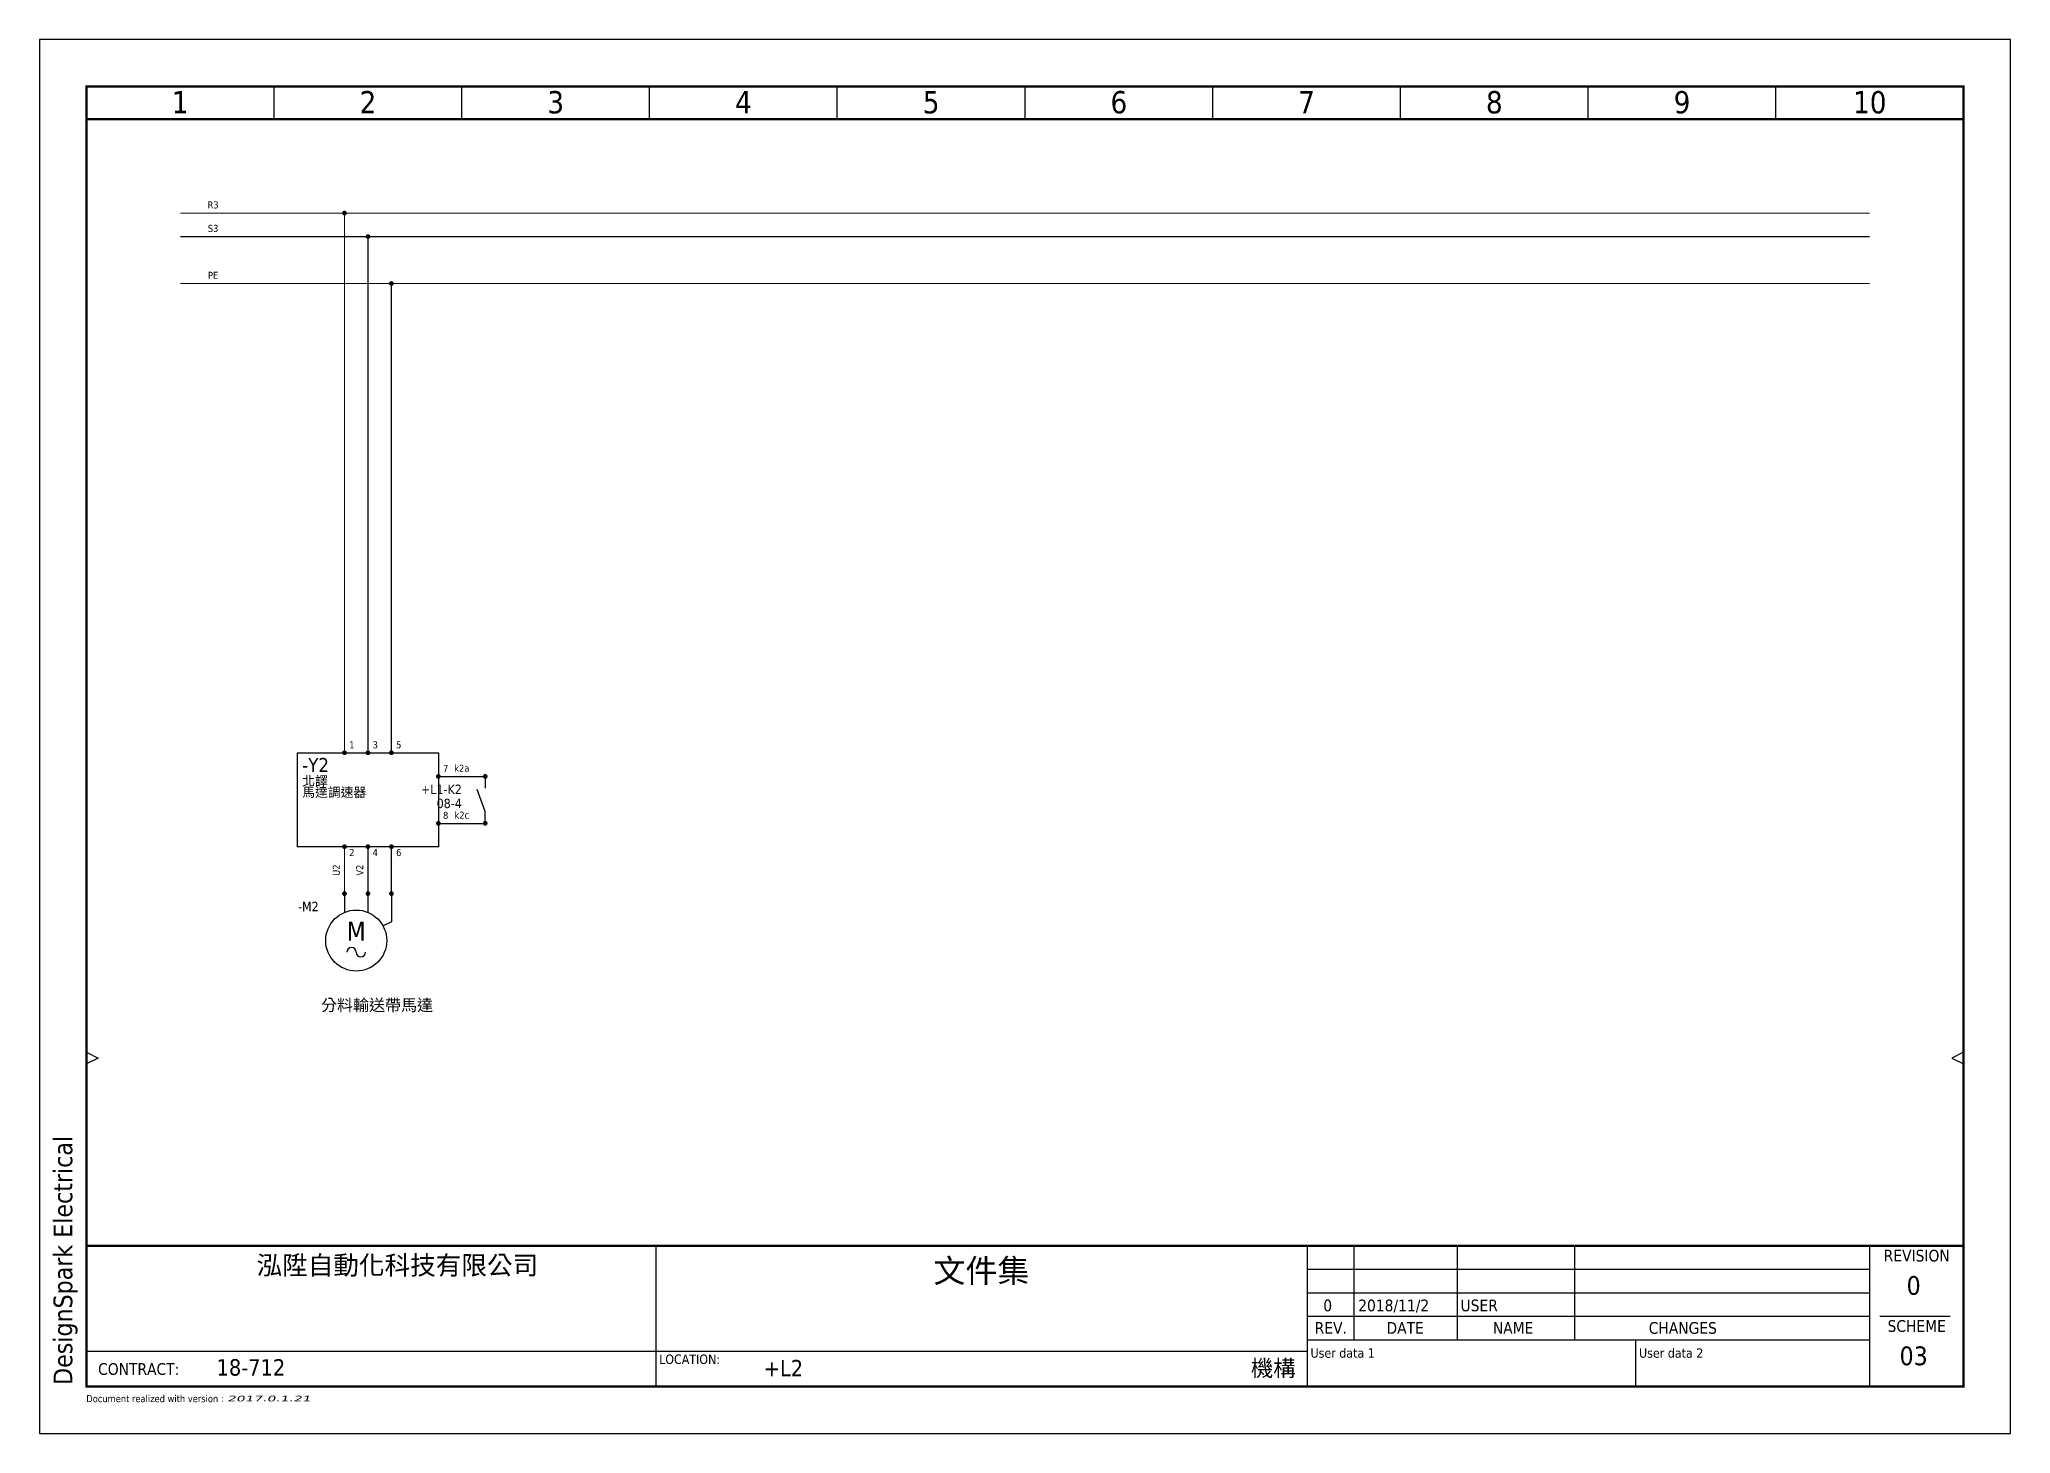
# Model space of a CAD drawing. Header units: millimetres. Extents: x 0 to 420, y 0 to 297.
import ezdxf
from ezdxf.enums import TextEntityAlignment as Align
from ezdxf.lldxf.tags import DXFTag

# ---------------------------------------------------------------- set-up
doc = ezdxf.new("R2010")
doc.units = ezdxf.units.MM
doc.header["$LTSCALE"] = 10
doc.linetypes.add('CONTINU', pattern=[0])
doc.layers.add('DoNotPrint', color=7, linetype='Continuous', plot=False)
doc.layers.add('TITLEBLOCK', color=7, linetype='Continuous')
doc.styles.add('TAHOMA_STANDARD', font='')
doc.styles.add('tr_blackboxpt', font='TAHOMA.TTF', dxfattribs={"height": 1.5})
doc.styles.add('tr_line_equip', font='', dxfattribs={"height": 1.5})
doc.styles.get('TAHOMA_STANDARD').set_extended_font_data('Tahoma')
doc.styles.get('tr_line_equip').set_extended_font_data('Tahoma')
tags = doc.linetypes.add('INTERROMPU', pattern=[0.75, 0.5, -0.25]).pattern_tags.tags
tags[6:7] = [DXFTag(74, 4), DXFTag(75, 0), DXFTag(340, '0'), DXFTag(46, 0.0), DXFTag(50, 0.0), DXFTag(44, 0.0), DXFTag(45, 0.0)]
tags[4:5] = [DXFTag(74, 4), DXFTag(75, 0), DXFTag(340, '0'), DXFTag(46, 0.0), DXFTag(50, 0.0), DXFTag(44, 0.0), DXFTag(45, 0.0)]
tags = doc.linetypes.add('INTERROMPU2', pattern=[0.375, 0.25, -0.125]).pattern_tags.tags
tags[6:7] = [DXFTag(74, 4), DXFTag(75, 0), DXFTag(340, '0'), DXFTag(46, 0.0), DXFTag(50, 0.0), DXFTag(44, 0.0), DXFTag(45, 0.0)]
tags[4:5] = [DXFTag(74, 4), DXFTag(75, 0), DXFTag(340, '0'), DXFTag(46, 0.0), DXFTag(50, 0.0), DXFTag(44, 0.0), DXFTag(45, 0.0)]

# ---------------------------------------------------------------- blocks, each defined once
blk = doc.blocks.new('EW_BB_BlackBox_2')
at = {"lineweight": 20, "style": 'TAHOMA_STANDARD'}
for tag, height, p in [('#TAG', 3, (1, -5)), ('#REF_DES_2', 2, (1, -10))]:
    blk.add_attdef(tag, text='', height=height, dxfattribs=at).set_placement(p, align=Align.BOTTOM_LEFT)
at = {"style": 'TAHOMA_STANDARD'}
blk.add_attdef('#REF_DES_1', (1, -7), '', height=2, dxfattribs=at)
blk = doc.blocks.new('振動線圈')
at = {"color": 0}
for p, q in [((0, 0), (0, -4)), ((5, 0), (5, -4))]:
    blk.add_line(p, q, dxfattribs=at)
for p, q in [((10, 0), (10, -6)), ((10, -6), (8.21, -6.89))]:
    blk.add_line(p, q)
blk.add_circle((2.5, -10), 6.5)
for centre, start, end in [((1.5, -12.5), 0, 180), ((3.5, -12.5), 180, 0)]:
    blk.add_arc(centre, 1, start, end)
at = {"style": 'TAHOMA_STANDARD'}
blk.add_text('M', height=4, dxfattribs=at).set_placement((2.5, -10), align=Align.CENTER)
blk.add_attdef('#P_TAG_2', text='', height=1.5, rotation=90, dxfattribs=at).set_placement((11.5, 2), align=Align.TOP_LEFT)
for tag, p, height in [('#REF_DES_1', (-21.5, 2.5), 2), ('#REF_DES_2', (-21.5, -0.5), 2), ('#P_TAG_0', (0.5, 0), 1.5), ('#P_TAG_1', (5.5, 0), 1.5)]:
    blk.add_attdef(tag, p, '', height=height, dxfattribs=at)
for tag, p in [('#TAG', (-5.5, -3.75)), ('#TD_2', (-5.5, -6.75))]:
    blk.add_attdef(tag, text='', height=2, dxfattribs=at).set_placement(p, align=Align.RIGHT)
at = {"linetype": 'CONTINU', "style": 'TAHOMA_STANDARD'}
for tag, p in [('#TD_3', (-5.5, -9.68)), ('#COM_TX_0', (-5.5, -12.18)), ('#COM_TX_1', (-5.5, -14.67))]:
    blk.add_attdef(tag, text='', height=2, dxfattribs=at).set_placement(p, align=Align.RIGHT)
blk = doc.blocks.new('TR_FDP_BASEA3CA_EN')
at = {"color": 7}
for p, q in [((50, 280), (50, 287)), ((90, 280), (90, 287)), ((130, 280), (130, 287)), ((170, 280), (170, 287)), ((210, 280), (210, 287)), ((250, 280), (250, 287)), ((290, 280), (290, 287)), ((330, 280), (330, 287)), ((370, 280), (370, 287)), ((10, 81.25), (12.5, 80)), ((12.5, 80), (10, 78.75)), ((410, 81.25), (407.5, 80)), ((407.5, 80), (410, 78.75)), ((131.41, 10), (131.41, 40)), ((270.16, 10), (270.16, 40)), ((280.16, 20), (280.16, 40)), ((302.16, 20), (302.16, 40)), ((327.16, 20), (327.16, 40)), ((390, 10), (390, 40)), ((270.16, 35), (390, 35)), ((270.16, 30), (390, 30)), ((270.16, 25), (390, 25)), ((392.11, 25), (407.11, 25)), ((270.16, 17.5), (10, 17.5)), ((270.16, 20), (390, 20)), ((340.08, 20), (340.08, 10))]:
    blk.add_line(p, q, dxfattribs=at)
at = {"color": 7, "const_width": 0.5}
blk.add_lwpolyline([(10, 287), (410, 287), (410, 10), (10, 10)], close=True, dxfattribs=at)
for points in [[(10, 280), (410, 280)], [(10, 40), (410, 40)]]:
    blk.add_lwpolyline(points, dxfattribs=at)
at = {"layer": 'DoNotPrint', "color": 7}
for p, q in [((420, 297), (0, 297)), ((0, 297), (0, 0)), ((420, 0), (420, 297)), ((0, 0), (420, 0))]:
    blk.add_line(p, q, dxfattribs=at)
at = {"color": 7, "style": 'TAHOMA_STANDARD'}
for s, p in [('REVISION', (400, 37.91)), ('CHANGES', (350.16, 22.5)), ('SCHEME', (400, 22.91))]:
    blk.add_text(s, height=2.5, dxfattribs=at).set_placement(p, align=Align.MIDDLE_CENTER)
for s, p in [('REV.', (275.16, 22.5)), ('DATE', (291, 22.5)), ('NAME', (314, 22.5))]:
    blk.add_text(s, height=2.5, dxfattribs=at).set_placement(p, align=Align.MIDDLE)
for s, height, p in [('LOCATION:', 2, (132.04, 15.84)), ('CONTRACT:', 2.5, (12.5, 13.75)), ('Document realized with version :', 1.5, (9.99, 7.44))]:
    blk.add_text(s, height=height, dxfattribs=at).set_placement(p, align=Align.MIDDLE_LEFT)
for tag, height, p in [('#COL', 4.75, (30, 281.25)), ('#COL', 4.75, (70, 281.25)), ('#COL', 4.75, (110, 281.25)), ('#COL', 4.75, (150, 281.25)), ('#COL', 4.75, (190, 281.25)), ('#COL', 4.75, (230, 281.25)), ('#COL', 4.75, (270, 281.25)), ('#COL', 4.75, (310, 281.25)), ('#COL', 4.75, (350, 281.25)), ('#COL', 4.75, (390, 281.25)), ('#PROJECT_DWG_OFFICE', 4, (76.27, 33.86)), ('#BUNDLE_TZ_0_L1', 5, (200.73, 32.17)), ('#PROJECT_DWG_OFFICE_ADDRESS_1', 3, (76.27, 28.22)), ('#PROJECT_DWG_OFFICE_ADDRESS_2', 3, (76.27, 24.16)), ('#FOLIO_TZ_1_L1', 4, (200.8, 24.51)), ('#PROJECT_DWG_OFFICE_ADDRESS_3', 3, (76.27, 19.93)), ('#FOLIO_TZ_2_L1', 4, (200.74, 18.8))]:
    blk.add_attdef(tag, text='', height=height, dxfattribs=at).set_placement(p, align=Align.CENTER)
blk.add_attdef('#APP_NAME', text='', height=4, rotation=90, dxfattribs=at).set_placement((5, 10.37), align=Align.MIDDLE_LEFT)
for tag, height, p in [('#REV_NO_-0', 2.5, (274.5, 37.3)), ('#REV_NO_-1', 2.5, (274.5, 32.4)), ('#REV_NO', 4, (399.35, 31.56)), ('#REV_NO_-2', 2.5, (274.5, 27.3)), ('#FOLIO_TAG', 4, (399.35, 16.56))]:
    blk.add_attdef(tag, text='', height=height, dxfattribs=at).set_placement(p, align=Align.MIDDLE_CENTER)
for tag, height, p in [('#REV_CREATED_ON_-0', 2.5, (281, 37.2)), ('#REV_CREATED_BY_-0', 2.5, (302.7, 37.3)), ('#REV_NO_-0_TZ_0_L1', 2.5, (327.9, 37.3)), ('#REV_CREATED_BY_-1', 2.5, (302.7, 32.4)), ('#REV_CREATED_ON_-1', 2.5, (281, 32.1)), ('#REV_NO_-1_TZ_0_L1', 2.5, (327.9, 32.1)), ('#REV_CREATED_ON_-2', 2.5, (281, 27.3)), ('#REV_CREATED_BY_-2', 2.5, (302.8, 27.3)), ('#REV_NO_-2_TZ_0_L1', 2.5, (327.9, 27.5)), ('#FOLIO_LOC_TAG', 3.5, (154.33, 13.94))]:
    blk.add_attdef(tag, text='', height=height, dxfattribs=at).set_placement(p, align=Align.MIDDLE_LEFT)
for tag, p, height in [('##BUNDLE_TX_0_EN', (270.84, 16.16), 2), ('##BUNDLE_TX_1_EN', (340.84, 16.16), 2), ('#BUNDLE_TX_0', (271.84, 12.16), 2.5), ('#BUNDLE_TX_1', (342.1, 12.16), 2.5)]:
    blk.add_attdef(tag, p, '', height=height, dxfattribs=at)
blk.add_attdef('#PROJECT_CONTRACT_NUM', text='', height=3.5, dxfattribs=at).set_placement((37.75, 11.3), align=Align.BOTTOM_LEFT)
blk.add_attdef('#FOLIO_LOC_TZ_0_L1', text='', height=3.5, dxfattribs=at).set_placement((267.68, 13.94), align=Align.MIDDLE_RIGHT)
at = {"color": 7, "style": 'TAHOMA_STANDARD', "oblique": 15, "width": 2.071003}
blk.add_attdef('#ELVER', text='', height=1.21, dxfattribs=at).set_placement((40, 7.46), align=Align.MIDDLE_LEFT)
blk = doc.blocks.new('TR-EL057')
at = {"color": 0, "linetype": 'CONTINU'}
for p, q in [((0, 0), (0, -2.5)), ((0, -7.5), (-1.71, -2.8)), ((0, -10), (0, -7.5))]:
    blk.add_line(p, q, dxfattribs=at)
at = {"style": 'TAHOMA_STANDARD'}
blk.add_attdef('#P_TAG_0', (0.5, 0), '', height=1.5, dxfattribs=at)
at = {"linetype": 'CONTINU', "style": 'TAHOMA_STANDARD'}
for tag, p in [('#TAG', (-5, -3.75)), ('#CROSS_REF', (-5, -6.75)), ('#COM_TX_0', (-4.96, -9.54)), ('#COM_TX_1', (-4.96, -12.54))]:
    blk.add_attdef(tag, text='', height=2, dxfattribs=at).set_placement(p, align=Align.RIGHT)
at = {"style": 'TAHOMA_STANDARD'}
blk.add_attdef('#P_TAG_1', text='', height=1.5, dxfattribs=at).set_placement((0.5, -10), align=Align.TOP_LEFT)

msp = doc.modelspace()

# ---------------------------------------------------------------- linework, layer by layer
at = {"color": 221}
for points in [[(65.28, 260, 0.45, 0.45, 1), (64.72, 260, 0.45, 0.45, 1)], [(70.28, 255, 0.45, 0.45, 1), (69.72, 255, 0.45, 0.45, 1)], [(75.28, 245, 0.45, 0.45, 1), (74.72, 245, 0.45, 0.45, 1)]]:
    msp.add_lwpolyline(points, format="xyseb", close=True, dxfattribs=at)
at = {"color": 14, "linetype": 'Continuous', "const_width": 0.25}
for points in [[(30, 260), (65, 260)], [(65, 145.03), (65, 260)], [(65, 260), (390, 260)], [(65, 115.03), (65, 125.03)]]:
    msp.add_lwpolyline(points, dxfattribs=at)
at = {"color": 7, "linetype": 'Continuous', "const_width": 0.25}
for points in [[(30, 255), (70, 255)], [(70, 145.03), (70, 255)], [(70, 255), (390, 255)], [(70, 115.03), (70, 125.03)]]:
    msp.add_lwpolyline(points, dxfattribs=at)
at = {"color": 3, "linetype": 'INTERROMPU2', "const_width": 0.25}
for points in [[(30, 245), (75, 245)], [(75, 145.03), (75, 245)], [(75, 245), (390, 245)], [(75, 115.03), (75, 125.03)]]:
    msp.add_lwpolyline(points, dxfattribs=at)
at = {"linetype": 'INTERROMPU'}
msp.add_lwpolyline([(55, 145.03), (85, 145.03), (85, 125.03), (55, 125.03)], close=True, dxfattribs=at)
at = {"color": 12}
for points in [[(65.28, 145.03, 0.45, 0.45, 1), (64.72, 145.03, 0.45, 0.45, 1)], [(70.28, 145.03, 0.45, 0.45, 1), (69.72, 145.03, 0.45, 0.45, 1)], [(75.28, 145.03, 0.45, 0.45, 1), (74.72, 145.03, 0.45, 0.45, 1)], [(85.28, 140, 0.45, 0.45, 1), (84.72, 140, 0.45, 0.45, 1)], [(95.28, 140, 0.45, 0.45, 1), (94.72, 140, 0.45, 0.45, 1)], [(85.28, 130, 0.45, 0.45, 1), (84.72, 130, 0.45, 0.45, 1)], [(95.28, 130, 0.45, 0.45, 1), (94.72, 130, 0.45, 0.45, 1)], [(65.28, 125.03, 0.45, 0.45, 1), (64.72, 125.03, 0.45, 0.45, 1)], [(70.28, 125.03, 0.45, 0.45, 1), (69.72, 125.03, 0.45, 0.45, 1)], [(75.28, 125.03, 0.45, 0.45, 1), (74.72, 125.03, 0.45, 0.45, 1)], [(65.28, 115.03, 0.45, 0.45, 1), (64.72, 115.03, 0.45, 0.45, 1)], [(70.28, 115.03, 0.45, 0.45, 1), (69.72, 115.03, 0.45, 0.45, 1)], [(75.28, 115.03, 0.45, 0.45, 1), (74.72, 115.03, 0.45, 0.45, 1)]]:
    msp.add_lwpolyline(points, format="xyseb", close=True, dxfattribs=at)
at = {"color": 231, "linetype": 'Continuous'}
for points in [[(85, 140), (95, 140)], [(85, 130), (95, 130)]]:
    msp.add_lwpolyline(points, dxfattribs=at)

# ---------------------------------------------------------------- block references
for name, p, values in [('EW_BB_BlackBox_2', (55, 145.03), {'#TAG': '-Y2', '#REF_DES_2': '馬達調速器', '#REF_DES_1': '北譯'}), ('TR-EL057', (95, 140), {'#TAG': '+L1-K2', '#CROSS_REF': '08-4'})]:
    msp.add_blockref(name, p).add_auto_attribs(values)
ref = msp.add_blockref('振動線圈', (65, 115.03))
ref.add_attrib('#TAG', '-M2', dxfattribs={"height": 2, "style": 'TAHOMA_STANDARD'}).set_placement((59.5, 111.28), align=Align.RIGHT)
at = {"layer": 'TITLEBLOCK'}
ref = msp.add_blockref('TR_FDP_BASEA3CA_EN', (0, 0), dxfattribs=at)
ref.add_attrib('#COL', '1', dxfattribs={"layer": '0', "color": 7, "height": 4.75, "style": 'TAHOMA_STANDARD'}).set_placement((30, 281.25), align=Align.CENTER)
ref.add_attrib('#COL', '2', dxfattribs={"layer": '0', "color": 7, "height": 4.75, "style": 'TAHOMA_STANDARD'}).set_placement((70, 281.25), align=Align.CENTER)
ref.add_attrib('#COL', '3', dxfattribs={"layer": '0', "color": 7, "height": 4.75, "style": 'TAHOMA_STANDARD'}).set_placement((110, 281.25), align=Align.CENTER)
ref.add_attrib('#COL', '4', dxfattribs={"layer": '0', "color": 7, "height": 4.75, "style": 'TAHOMA_STANDARD'}).set_placement((150, 281.25), align=Align.CENTER)
ref.add_attrib('#COL', '5', dxfattribs={"layer": '0', "color": 7, "height": 4.75, "style": 'TAHOMA_STANDARD'}).set_placement((190, 281.25), align=Align.CENTER)
ref.add_attrib('#COL', '6', dxfattribs={"layer": '0', "color": 7, "height": 4.75, "style": 'TAHOMA_STANDARD'}).set_placement((230, 281.25), align=Align.CENTER)
ref.add_attrib('#COL', '7', dxfattribs={"layer": '0', "color": 7, "height": 4.75, "style": 'TAHOMA_STANDARD'}).set_placement((270, 281.25), align=Align.CENTER)
ref.add_attrib('#COL', '8', dxfattribs={"layer": '0', "color": 7, "height": 4.75, "style": 'TAHOMA_STANDARD'}).set_placement((310, 281.25), align=Align.CENTER)
ref.add_attrib('#COL', '9', dxfattribs={"layer": '0', "color": 7, "height": 4.75, "style": 'TAHOMA_STANDARD'}).set_placement((350, 281.25), align=Align.CENTER)
ref.add_attrib('#COL', '10', dxfattribs={"layer": '0', "color": 7, "height": 4.75, "style": 'TAHOMA_STANDARD'}).set_placement((390, 281.25), align=Align.CENTER)
ref.add_attrib('#FOLIO_TAG', '03', dxfattribs={"layer": '0', "color": 7, "height": 4, "style": 'TAHOMA_STANDARD'}).set_placement((399.35, 16.56), align=Align.MIDDLE_CENTER)
ref.add_attrib('#FOLIO_LOC_TAG', '+L2', dxfattribs={"layer": '0', "color": 7, "height": 3.5, "style": 'TAHOMA_STANDARD'}).set_placement((154.33, 13.94), align=Align.MIDDLE_LEFT)
ref.add_attrib('#FOLIO_LOC_TZ_0_L1', '機構', dxfattribs={"layer": '0', "color": 7, "height": 3.5, "style": 'TAHOMA_STANDARD'}).set_placement((267.68, 13.94), align=Align.MIDDLE_RIGHT)
ref.add_attrib('#BUNDLE_TZ_0_L1', '文件集', dxfattribs={"layer": '0', "color": 7, "height": 5, "style": 'TAHOMA_STANDARD'}).set_placement((200.73, 32.17), align=Align.CENTER)
ref.add_attrib('#PROJECT_CONTRACT_NUM', '18-712', dxfattribs={"layer": '0', "color": 7, "height": 3.5, "style": 'TAHOMA_STANDARD'}).set_placement((37.75, 11.3), align=Align.BOTTOM_LEFT)
ref.add_attrib('#REV_NO', '0', dxfattribs={"layer": '0', "color": 7, "height": 4, "style": 'TAHOMA_STANDARD'}).set_placement((399.35, 31.56), align=Align.MIDDLE_CENTER)
ref.add_attrib('#ELVER', '2017.0.1.21', dxfattribs={"layer": '0', "color": 7, "height": 1.2071, "style": 'TAHOMA_STANDARD', "oblique": 15, "width": 2.071003}).set_placement((40, 7.46), align=Align.MIDDLE_LEFT)
ref.add_attrib('#PROJECT_DWG_OFFICE', '泓陞自動化科技有限公司', dxfattribs={"layer": '0', "color": 7, "height": 4, "style": 'TAHOMA_STANDARD'}).set_placement((76.27, 33.86), align=Align.CENTER)
ref.add_attrib('##BUNDLE_TX_0_EN', 'User data 1', (270.84, 16.16), dxfattribs={"layer": '0', "color": 7, "height": 2, "style": 'TAHOMA_STANDARD'})
ref.add_attrib('##BUNDLE_TX_1_EN', 'User data 2', (340.84, 16.16), dxfattribs={"layer": '0', "color": 7, "height": 2, "style": 'TAHOMA_STANDARD'})
ref.add_attrib('#REV_NO_-2', '0', dxfattribs={"layer": '0', "color": 7, "height": 2.5, "style": 'TAHOMA_STANDARD'}).set_placement((274.5, 27.3), align=Align.MIDDLE_CENTER)
ref.add_attrib('#REV_CREATED_ON_-2', '2018/11/2', dxfattribs={"layer": '0', "color": 7, "height": 2.5, "style": 'TAHOMA_STANDARD'}).set_placement((281, 27.3), align=Align.MIDDLE_LEFT)
ref.add_attrib('#REV_CREATED_BY_-2', 'USER', dxfattribs={"layer": '0', "color": 7, "height": 2.5, "style": 'TAHOMA_STANDARD'}).set_placement((302.8, 27.3), align=Align.MIDDLE_LEFT)
ref.add_attrib('#APP_NAME', 'DesignSpark Electrical', dxfattribs={"layer": '0', "color": 7, "height": 4, "rotation": 90, "style": 'TAHOMA_STANDARD'}).set_placement((5, 10.37), align=Align.MIDDLE_LEFT)

# ---------------------------------------------------------------- texts
at = {"color": 7, "style": 'tr_line_equip'}
for s, p in [('R3', (37, 261)), ('S3', (37, 256)), ('PE', (37, 246)), ('k2a', (90, 141)), ('k2c', (90, 131))]:
    msp.add_text(s, height=1.5, dxfattribs=at).set_placement(p, align=Align.CENTER)
at = {"style": 'tr_blackboxpt'}
for s, p in [('1', (66, 145.53)), ('1', (66, 145.53)), ('3', (71, 145.53)), ('5', (76, 145.53)), ('7', (86, 140.5)), ('8', (86, 130.5))]:
    msp.add_text(s, height=1.5, dxfattribs=at).set_placement(p, align=Align.BOTTOM_LEFT)
for s, p in [('2', (66, 124.53)), ('4', (71, 124.53)), ('6', (76, 124.53))]:
    msp.add_text(s, height=1.5, dxfattribs=at).set_placement(p, align=Align.TOP_LEFT)
at = {"color": 7, "style": 'tr_line_equip'}
for s, p in [('U2', (64, 120.03)), ('V2', (69, 120.03))]:
    msp.add_text(s, height=1.5, rotation=90, dxfattribs=at).set_placement(p, align=Align.CENTER)
at = {"style": 'TAHOMA_STANDARD'}
msp.add_text('分料輸送帶馬達', height=2.5, dxfattribs=at).set_placement((60, 90.03))

doc.saveas('drawing.dxf')
